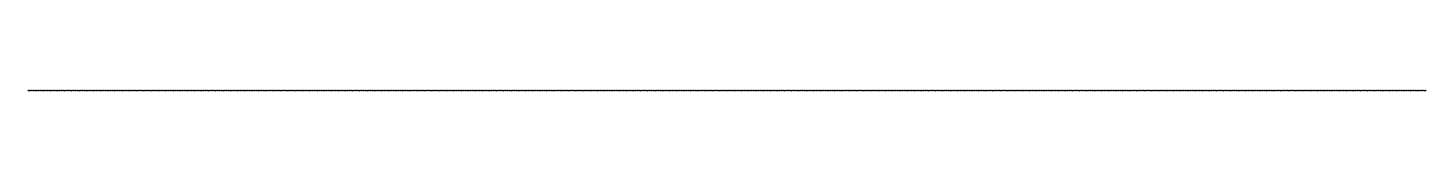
# Model space of a CAD drawing. Header units: millimetres. Extents: x 0 to 200, y 0 to 0.
import ezdxf

# ---------------------------------------------------------------- set-up
doc = ezdxf.new("R2010")
doc.units = ezdxf.units.MM

msp = doc.modelspace()

# ---------------------------------------------------------------- linework, layer by layer
msp.add_lwpolyline([(0, 0), (0.1, 0.1), (0.2, 0), (0.3, 0.1), (0.4, 0), (0.5, 0.1), (0.6, 0), (0.7, 0.1), (0.8, 0), (0.9, 0.1), (1, 0), (1.1, 0.1), (1.2, 0), (1.3, 0.1), (1.4, 0), (1.5, 0.1), (1.6, 0), (1.7, 0.1), (1.8, 0), (1.9, 0.1), (2, 0), (2.1, 0.1), (2.2, 0), (2.3, 0.1), (2.4, 0), (2.5, 0.1), (2.6, 0), (2.7, 0.1), (2.8, 0), (2.9, 0.1), (3, 0), (3.1, 0.1), (3.2, 0), (3.3, 0.1), (3.4, 0), (3.5, 0.1), (3.6, 0), (3.7, 0.1), (3.8, 0), (3.9, 0.1), (4, 0), (4.1, 0.1), (4.2, 0), (4.3, 0.1), (4.4, 0), (4.5, 0.1), (4.6, 0), (4.7, 0.1), (4.8, 0), (4.9, 0.1), (5, 0), (5.1, 0.1), (5.2, 0), (5.3, 0.1), (5.4, 0), (5.5, 0.1), (5.6, 0), (5.7, 0.1), (5.8, 0), (5.9, 0.1), (6, 0), (6.1, 0.1), (6.2, 0), (6.3, 0.1), (6.4, 0), (6.5, 0.1), (6.6, 0), (6.7, 0.1), (6.8, 0), (6.9, 0.1), (7, 0), (7.1, 0.1), (7.2, 0), (7.3, 0.1), (7.4, 0), (7.5, 0.1), (7.6, 0), (7.7, 0.1), (7.8, 0), (7.9, 0.1), (8, 0), (8.1, 0.1), (8.2, 0), (8.3, 0.1), (8.4, 0), (8.5, 0.1), (8.6, 0), (8.7, 0.1), (8.8, 0), (8.9, 0.1), (9, 0), (9.1, 0.1), (9.2, 0), (9.3, 0.1), (9.4, 0), (9.5, 0.1), (9.6, 0), (9.7, 0.1), (9.8, 0), (9.9, 0.1), (10, 0), (10.1, 0.1), (10.2, 0), (10.3, 0.1), (10.4, 0), (10.5, 0.1), (10.6, 0), (10.7, 0.1), (10.8, 0), (10.9, 0.1), (11, 0), (11.1, 0.1), (11.2, 0), (11.3, 0.1), (11.4, 0), (11.5, 0.1), (11.6, 0), (11.7, 0.1), (11.8, 0), (11.9, 0.1), (12, 0), (12.1, 0.1), (12.2, 0), (12.3, 0.1), (12.4, 0), (12.5, 0.1), (12.6, 0), (12.7, 0.1), (12.8, 0), (12.9, 0.1), (13, 0), (13.1, 0.1), (13.2, 0), (13.3, 0.1), (13.4, 0), (13.5, 0.1), (13.6, 0), (13.7, 0.1), (13.8, 0), (13.9, 0.1), (14, 0), (14.1, 0.1), (14.2, 0), (14.3, 0.1), (14.4, 0), (14.5, 0.1), (14.6, 0), (14.7, 0.1), (14.8, 0), (14.9, 0.1), (15, 0), (15.1, 0.1), (15.2, 0), (15.3, 0.1), (15.4, 0), (15.5, 0.1), (15.6, 0), (15.7, 0.1), (15.8, 0), (15.9, 0.1), (16, 0), (16.1, 0.1), (16.2, 0), (16.3, 0.1), (16.4, 0), (16.5, 0.1), (16.6, 0), (16.7, 0.1), (16.8, 0), (16.9, 0.1), (17, 0), (17.1, 0.1), (17.2, 0), (17.3, 0.1), (17.4, 0), (17.5, 0.1), (17.6, 0), (17.7, 0.1), (17.8, 0), (17.9, 0.1), (18, 0), (18.1, 0.1), (18.2, 0), (18.3, 0.1), (18.4, 0), (18.5, 0.1), (18.6, 0), (18.7, 0.1), (18.8, 0), (18.9, 0.1), (19, 0), (19.1, 0.1), (19.2, 0), (19.3, 0.1), (19.4, 0), (19.5, 0.1), (19.6, 0), (19.7, 0.1), (19.8, 0), (19.9, 0.1), (20, 0), (20.1, 0.1), (20.2, 0), (20.3, 0.1), (20.4, 0), (20.5, 0.1), (20.6, 0), (20.7, 0.1), (20.8, 0), (20.9, 0.1), (21, 0), (21.1, 0.1), (21.2, 0), (21.3, 0.1), (21.4, 0), (21.5, 0.1), (21.6, 0), (21.7, 0.1), (21.8, 0), (21.9, 0.1), (22, 0), (22.1, 0.1), (22.2, 0), (22.3, 0.1), (22.4, 0), (22.5, 0.1), (22.6, 0), (22.7, 0.1), (22.8, 0), (22.9, 0.1), (23, 0), (23.1, 0.1), (23.2, 0), (23.3, 0.1), (23.4, 0), (23.5, 0.1), (23.6, 0), (23.7, 0.1), (23.8, 0), (23.9, 0.1), (24, 0), (24.1, 0.1), (24.2, 0), (24.3, 0.1), (24.4, 0), (24.5, 0.1), (24.6, 0), (24.7, 0.1), (24.8, 0), (24.9, 0.1), (25, 0), (25.1, 0.1), (25.2, 0), (25.3, 0.1), (25.4, 0), (25.5, 0.1), (25.6, 0), (25.7, 0.1), (25.8, 0), (25.9, 0.1), (26, 0), (26.1, 0.1), (26.2, 0), (26.3, 0.1), (26.4, 0), (26.5, 0.1), (26.6, 0), (26.7, 0.1), (26.8, 0), (26.9, 0.1), (27, 0), (27.1, 0.1), (27.2, 0), (27.3, 0.1), (27.4, 0), (27.5, 0.1), (27.6, 0), (27.7, 0.1), (27.8, 0), (27.9, 0.1), (28, 0), (28.1, 0.1), (28.2, 0), (28.3, 0.1), (28.4, 0), (28.5, 0.1), (28.6, 0), (28.7, 0.1), (28.8, 0), (28.9, 0.1), (29, 0), (29.1, 0.1), (29.2, 0), (29.3, 0.1), (29.4, 0), (29.5, 0.1), (29.6, 0), (29.7, 0.1), (29.8, 0), (29.9, 0.1), (30, 0), (30.1, 0.1), (30.2, 0), (30.3, 0.1), (30.4, 0), (30.5, 0.1), (30.6, 0), (30.7, 0.1), (30.8, 0), (30.9, 0.1), (31, 0), (31.1, 0.1), (31.2, 0), (31.3, 0.1), (31.4, 0), (31.5, 0.1), (31.6, 0), (31.7, 0.1), (31.8, 0), (31.9, 0.1), (32, 0), (32.1, 0.1), (32.2, 0), (32.3, 0.1), (32.4, 0), (32.5, 0.1), (32.6, 0), (32.7, 0.1), (32.8, 0), (32.9, 0.1), (33, 0), (33.1, 0.1), (33.2, 0), (33.3, 0.1), (33.4, 0), (33.5, 0.1), (33.6, 0), (33.7, 0.1), (33.8, 0), (33.9, 0.1), (34, 0), (34.1, 0.1), (34.2, 0), (34.3, 0.1), (34.4, 0), (34.5, 0.1), (34.6, 0), (34.7, 0.1), (34.8, 0), (34.9, 0.1), (35, 0), (35.1, 0.1), (35.2, 0), (35.3, 0.1), (35.4, 0), (35.5, 0.1), (35.6, 0), (35.7, 0.1), (35.8, 0), (35.9, 0.1), (36, 0), (36.1, 0.1), (36.2, 0), (36.3, 0.1), (36.4, 0), (36.5, 0.1), (36.6, 0), (36.7, 0.1), (36.8, 0), (36.9, 0.1), (37, 0), (37.1, 0.1), (37.2, 0), (37.3, 0.1), (37.4, 0), (37.5, 0.1), (37.6, 0), (37.7, 0.1), (37.8, 0), (37.9, 0.1), (38, 0), (38.1, 0.1), (38.2, 0), (38.3, 0.1), (38.4, 0), (38.5, 0.1), (38.6, 0), (38.7, 0.1), (38.8, 0), (38.9, 0.1), (39, 0), (39.1, 0.1), (39.2, 0), (39.3, 0.1), (39.4, 0), (39.5, 0.1), (39.6, 0), (39.7, 0.1), (39.8, 0), (39.9, 0.1), (40, 0), (40.1, 0.1), (40.2, 0), (40.3, 0.1), (40.4, 0), (40.5, 0.1), (40.6, 0), (40.7, 0.1), (40.8, 0), (40.9, 0.1), (41, 0), (41.1, 0.1), (41.2, 0), (41.3, 0.1), (41.4, 0), (41.5, 0.1), (41.6, 0), (41.7, 0.1), (41.8, 0), (41.9, 0.1), (42, 0), (42.1, 0.1), (42.2, 0), (42.3, 0.1), (42.4, 0), (42.5, 0.1), (42.6, 0), (42.7, 0.1), (42.8, 0), (42.9, 0.1), (43, 0), (43.1, 0.1), (43.2, 0), (43.3, 0.1), (43.4, 0), (43.5, 0.1), (43.6, 0), (43.7, 0.1), (43.8, 0), (43.9, 0.1), (44, 0), (44.1, 0.1), (44.2, 0), (44.3, 0.1), (44.4, 0), (44.5, 0.1), (44.6, 0), (44.7, 0.1), (44.8, 0), (44.9, 0.1), (45, 0), (45.1, 0.1), (45.2, 0), (45.3, 0.1), (45.4, 0), (45.5, 0.1), (45.6, 0), (45.7, 0.1), (45.8, 0), (45.9, 0.1), (46, 0), (46.1, 0.1), (46.2, 0), (46.3, 0.1), (46.4, 0), (46.5, 0.1), (46.6, 0), (46.7, 0.1), (46.8, 0), (46.9, 0.1), (47, 0), (47.1, 0.1), (47.2, 0), (47.3, 0.1), (47.4, 0), (47.5, 0.1), (47.6, 0), (47.7, 0.1), (47.8, 0), (47.9, 0.1), (48, 0), (48.1, 0.1), (48.2, 0), (48.3, 0.1), (48.4, 0), (48.5, 0.1), (48.6, 0), (48.7, 0.1), (48.8, 0), (48.9, 0.1), (49, 0), (49.1, 0.1), (49.2, 0), (49.3, 0.1), (49.4, 0), (49.5, 0.1), (49.6, 0), (49.7, 0.1), (49.8, 0), (49.9, 0.1), (50, 0), (50.1, 0.1), (50.2, 0), (50.3, 0.1), (50.4, 0), (50.5, 0.1), (50.6, 0), (50.7, 0.1), (50.8, 0), (50.9, 0.1), (51, 0), (51.1, 0.1), (51.2, 0), (51.3, 0.1), (51.4, 0), (51.5, 0.1), (51.6, 0), (51.7, 0.1), (51.8, 0), (51.9, 0.1), (52, 0), (52.1, 0.1), (52.2, 0), (52.3, 0.1), (52.4, 0), (52.5, 0.1), (52.6, 0), (52.7, 0.1), (52.8, 0), (52.9, 0.1), (53, 0), (53.1, 0.1), (53.2, 0), (53.3, 0.1), (53.4, 0), (53.5, 0.1), (53.6, 0), (53.7, 0.1), (53.8, 0), (53.9, 0.1), (54, 0), (54.1, 0.1), (54.2, 0), (54.3, 0.1), (54.4, 0), (54.5, 0.1), (54.6, 0), (54.7, 0.1), (54.8, 0), (54.9, 0.1), (55, 0), (55.1, 0.1), (55.2, 0), (55.3, 0.1), (55.4, 0), (55.5, 0.1), (55.6, 0), (55.7, 0.1), (55.8, 0), (55.9, 0.1), (56, 0), (56.1, 0.1), (56.2, 0), (56.3, 0.1), (56.4, 0), (56.5, 0.1), (56.6, 0), (56.7, 0.1), (56.8, 0), (56.9, 0.1), (57, 0), (57.1, 0.1), (57.2, 0), (57.3, 0.1), (57.4, 0), (57.5, 0.1), (57.6, 0), (57.7, 0.1), (57.8, 0), (57.9, 0.1), (58, 0), (58.1, 0.1), (58.2, 0), (58.3, 0.1), (58.4, 0), (58.5, 0.1), (58.6, 0), (58.7, 0.1), (58.8, 0), (58.9, 0.1), (59, 0), (59.1, 0.1), (59.2, 0), (59.3, 0.1), (59.4, 0), (59.5, 0.1), (59.6, 0), (59.7, 0.1), (59.8, 0), (59.9, 0.1), (60, 0), (60.1, 0.1), (60.2, 0), (60.3, 0.1), (60.4, 0), (60.5, 0.1), (60.6, 0), (60.7, 0.1), (60.8, 0), (60.9, 0.1), (61, 0), (61.1, 0.1), (61.2, 0), (61.3, 0.1), (61.4, 0), (61.5, 0.1), (61.6, 0), (61.7, 0.1), (61.8, 0), (61.9, 0.1), (62, 0), (62.1, 0.1), (62.2, 0), (62.3, 0.1), (62.4, 0), (62.5, 0.1), (62.6, 0), (62.7, 0.1), (62.8, 0), (62.9, 0.1), (63, 0), (63.1, 0.1), (63.2, 0), (63.3, 0.1), (63.4, 0), (63.5, 0.1), (63.6, 0), (63.7, 0.1), (63.8, 0), (63.9, 0.1), (64, 0), (64.1, 0.1), (64.2, 0), (64.3, 0.1), (64.4, 0), (64.5, 0.1), (64.6, 0), (64.7, 0.1), (64.8, 0), (64.9, 0.1), (65, 0), (65.1, 0.1), (65.2, 0), (65.3, 0.1), (65.4, 0), (65.5, 0.1), (65.6, 0), (65.7, 0.1), (65.8, 0), (65.9, 0.1), (66, 0), (66.1, 0.1), (66.2, 0), (66.3, 0.1), (66.4, 0), (66.5, 0.1), (66.6, 0), (66.7, 0.1), (66.8, 0), (66.9, 0.1), (67, 0), (67.1, 0.1), (67.2, 0), (67.3, 0.1), (67.4, 0), (67.5, 0.1), (67.6, 0), (67.7, 0.1), (67.8, 0), (67.9, 0.1), (68, 0), (68.1, 0.1), (68.2, 0), (68.3, 0.1), (68.4, 0), (68.5, 0.1), (68.6, 0), (68.7, 0.1), (68.8, 0), (68.9, 0.1), (69, 0), (69.1, 0.1), (69.2, 0), (69.3, 0.1), (69.4, 0), (69.5, 0.1), (69.6, 0), (69.7, 0.1), (69.8, 0), (69.9, 0.1), (70, 0), (70.1, 0.1), (70.2, 0), (70.3, 0.1), (70.4, 0), (70.5, 0.1), (70.6, 0), (70.7, 0.1), (70.8, 0), (70.9, 0.1), (71, 0), (71.1, 0.1), (71.2, 0), (71.3, 0.1), (71.4, 0), (71.5, 0.1), (71.6, 0), (71.7, 0.1), (71.8, 0), (71.9, 0.1), (72, 0), (72.1, 0.1), (72.2, 0), (72.3, 0.1), (72.4, 0), (72.5, 0.1), (72.6, 0), (72.7, 0.1), (72.8, 0), (72.9, 0.1), (73, 0), (73.1, 0.1), (73.2, 0), (73.3, 0.1), (73.4, 0), (73.5, 0.1), (73.6, 0), (73.7, 0.1), (73.8, 0), (73.9, 0.1), (74, 0), (74.1, 0.1), (74.2, 0), (74.3, 0.1), (74.4, 0), (74.5, 0.1), (74.6, 0), (74.7, 0.1), (74.8, 0), (74.9, 0.1), (75, 0), (75.1, 0.1), (75.2, 0), (75.3, 0.1), (75.4, 0), (75.5, 0.1), (75.6, 0), (75.7, 0.1), (75.8, 0), (75.9, 0.1), (76, 0), (76.1, 0.1), (76.2, 0), (76.3, 0.1), (76.4, 0), (76.5, 0.1), (76.6, 0), (76.7, 0.1), (76.8, 0), (76.9, 0.1), (77, 0), (77.1, 0.1), (77.2, 0), (77.3, 0.1), (77.4, 0), (77.5, 0.1), (77.6, 0), (77.7, 0.1), (77.8, 0), (77.9, 0.1), (78, 0), (78.1, 0.1), (78.2, 0), (78.3, 0.1), (78.4, 0), (78.5, 0.1), (78.6, 0), (78.7, 0.1), (78.8, 0), (78.9, 0.1), (79, 0), (79.1, 0.1), (79.2, 0), (79.3, 0.1), (79.4, 0), (79.5, 0.1), (79.6, 0), (79.7, 0.1), (79.8, 0), (79.9, 0.1), (80, 0), (80.1, 0.1), (80.2, 0), (80.3, 0.1), (80.4, 0), (80.5, 0.1), (80.6, 0), (80.7, 0.1), (80.8, 0), (80.9, 0.1), (81, 0), (81.1, 0.1), (81.2, 0), (81.3, 0.1), (81.4, 0), (81.5, 0.1), (81.6, 0), (81.7, 0.1), (81.8, 0), (81.9, 0.1), (82, 0), (82.1, 0.1), (82.2, 0), (82.3, 0.1), (82.4, 0), (82.5, 0.1), (82.6, 0), (82.7, 0.1), (82.8, 0), (82.9, 0.1), (83, 0), (83.1, 0.1), (83.2, 0), (83.3, 0.1), (83.4, 0), (83.5, 0.1), (83.6, 0), (83.7, 0.1), (83.8, 0), (83.9, 0.1), (84, 0), (84.1, 0.1), (84.2, 0), (84.3, 0.1), (84.4, 0), (84.5, 0.1), (84.6, 0), (84.7, 0.1), (84.8, 0), (84.9, 0.1), (85, 0), (85.1, 0.1), (85.2, 0), (85.3, 0.1), (85.4, 0), (85.5, 0.1), (85.6, 0), (85.7, 0.1), (85.8, 0), (85.9, 0.1), (86, 0), (86.1, 0.1), (86.2, 0), (86.3, 0.1), (86.4, 0), (86.5, 0.1), (86.6, 0), (86.7, 0.1), (86.8, 0), (86.9, 0.1), (87, 0), (87.1, 0.1), (87.2, 0), (87.3, 0.1), (87.4, 0), (87.5, 0.1), (87.6, 0), (87.7, 0.1), (87.8, 0), (87.9, 0.1), (88, 0), (88.1, 0.1), (88.2, 0), (88.3, 0.1), (88.4, 0), (88.5, 0.1), (88.6, 0), (88.7, 0.1), (88.8, 0), (88.9, 0.1), (89, 0), (89.1, 0.1), (89.2, 0), (89.3, 0.1), (89.4, 0), (89.5, 0.1), (89.6, 0), (89.7, 0.1), (89.8, 0), (89.9, 0.1), (90, 0), (90.1, 0.1), (90.2, 0), (90.3, 0.1), (90.4, 0), (90.5, 0.1), (90.6, 0), (90.7, 0.1), (90.8, 0), (90.9, 0.1), (91, 0), (91.1, 0.1), (91.2, 0), (91.3, 0.1), (91.4, 0), (91.5, 0.1), (91.6, 0), (91.7, 0.1), (91.8, 0), (91.9, 0.1), (92, 0), (92.1, 0.1), (92.2, 0), (92.3, 0.1), (92.4, 0), (92.5, 0.1), (92.6, 0), (92.7, 0.1), (92.8, 0), (92.9, 0.1), (93, 0), (93.1, 0.1), (93.2, 0), (93.3, 0.1), (93.4, 0), (93.5, 0.1), (93.6, 0), (93.7, 0.1), (93.8, 0), (93.9, 0.1), (94, 0), (94.1, 0.1), (94.2, 0), (94.3, 0.1), (94.4, 0), (94.5, 0.1), (94.6, 0), (94.7, 0.1), (94.8, 0), (94.9, 0.1), (95, 0), (95.1, 0.1), (95.2, 0), (95.3, 0.1), (95.4, 0), (95.5, 0.1), (95.6, 0), (95.7, 0.1), (95.8, 0), (95.9, 0.1), (96, 0), (96.1, 0.1), (96.2, 0), (96.3, 0.1), (96.4, 0), (96.5, 0.1), (96.6, 0), (96.7, 0.1), (96.8, 0), (96.9, 0.1), (97, 0), (97.1, 0.1), (97.2, 0), (97.3, 0.1), (97.4, 0), (97.5, 0.1), (97.6, 0), (97.7, 0.1), (97.8, 0), (97.9, 0.1), (98, 0), (98.1, 0.1), (98.2, 0), (98.3, 0.1), (98.4, 0), (98.5, 0.1), (98.6, 0), (98.7, 0.1), (98.8, 0), (98.9, 0.1), (99, 0), (99.1, 0.1), (99.2, 0), (99.3, 0.1), (99.4, 0), (99.5, 0.1), (99.6, 0), (99.7, 0.1), (99.8, 0), (99.9, 0.1), (100, 0), (100.1, 0.1), (100.2, 0), (100.3, 0.1), (100.4, 0), (100.5, 0.1), (100.6, 0), (100.7, 0.1), (100.8, 0), (100.9, 0.1), (101, 0), (101.1, 0.1), (101.2, 0), (101.3, 0.1), (101.4, 0), (101.5, 0.1), (101.6, 0), (101.7, 0.1), (101.8, 0), (101.9, 0.1), (102, 0), (102.1, 0.1), (102.2, 0), (102.3, 0.1), (102.4, 0), (102.5, 0.1), (102.6, 0), (102.7, 0.1), (102.8, 0), (102.9, 0.1), (103, 0), (103.1, 0.1), (103.2, 0), (103.3, 0.1), (103.4, 0), (103.5, 0.1), (103.6, 0), (103.7, 0.1), (103.8, 0), (103.9, 0.1), (104, 0), (104.1, 0.1), (104.2, 0), (104.3, 0.1), (104.4, 0), (104.5, 0.1), (104.6, 0), (104.7, 0.1), (104.8, 0), (104.9, 0.1), (105, 0), (105.1, 0.1), (105.2, 0), (105.3, 0.1), (105.4, 0), (105.5, 0.1), (105.6, 0), (105.7, 0.1), (105.8, 0), (105.9, 0.1), (106, 0), (106.1, 0.1), (106.2, 0), (106.3, 0.1), (106.4, 0), (106.5, 0.1), (106.6, 0), (106.7, 0.1), (106.8, 0), (106.9, 0.1), (107, 0), (107.1, 0.1), (107.2, 0), (107.3, 0.1), (107.4, 0), (107.5, 0.1), (107.6, 0), (107.7, 0.1), (107.8, 0), (107.9, 0.1), (108, 0), (108.1, 0.1), (108.2, 0), (108.3, 0.1), (108.4, 0), (108.5, 0.1), (108.6, 0), (108.7, 0.1), (108.8, 0), (108.9, 0.1), (109, 0), (109.1, 0.1), (109.2, 0), (109.3, 0.1), (109.4, 0), (109.5, 0.1), (109.6, 0), (109.7, 0.1), (109.8, 0), (109.9, 0.1), (110, 0), (110.1, 0.1), (110.2, 0), (110.3, 0.1), (110.4, 0), (110.5, 0.1), (110.6, 0), (110.7, 0.1), (110.8, 0), (110.9, 0.1), (111, 0), (111.1, 0.1), (111.2, 0), (111.3, 0.1), (111.4, 0), (111.5, 0.1), (111.6, 0), (111.7, 0.1), (111.8, 0), (111.9, 0.1), (112, 0), (112.1, 0.1), (112.2, 0), (112.3, 0.1), (112.4, 0), (112.5, 0.1), (112.6, 0), (112.7, 0.1), (112.8, 0), (112.9, 0.1), (113, 0), (113.1, 0.1), (113.2, 0), (113.3, 0.1), (113.4, 0), (113.5, 0.1), (113.6, 0), (113.7, 0.1), (113.8, 0), (113.9, 0.1), (114, 0), (114.1, 0.1), (114.2, 0), (114.3, 0.1), (114.4, 0), (114.5, 0.1), (114.6, 0), (114.7, 0.1), (114.8, 0), (114.9, 0.1), (115, 0), (115.1, 0.1), (115.2, 0), (115.3, 0.1), (115.4, 0), (115.5, 0.1), (115.6, 0), (115.7, 0.1), (115.8, 0), (115.9, 0.1), (116, 0), (116.1, 0.1), (116.2, 0), (116.3, 0.1), (116.4, 0), (116.5, 0.1), (116.6, 0), (116.7, 0.1), (116.8, 0), (116.9, 0.1), (117, 0), (117.1, 0.1), (117.2, 0), (117.3, 0.1), (117.4, 0), (117.5, 0.1), (117.6, 0), (117.7, 0.1), (117.8, 0), (117.9, 0.1), (118, 0), (118.1, 0.1), (118.2, 0), (118.3, 0.1), (118.4, 0), (118.5, 0.1), (118.6, 0), (118.7, 0.1), (118.8, 0), (118.9, 0.1), (119, 0), (119.1, 0.1), (119.2, 0), (119.3, 0.1), (119.4, 0), (119.5, 0.1), (119.6, 0), (119.7, 0.1), (119.8, 0), (119.9, 0.1), (120, 0), (120.1, 0.1), (120.2, 0), (120.3, 0.1), (120.4, 0), (120.5, 0.1), (120.6, 0), (120.7, 0.1), (120.8, 0), (120.9, 0.1), (121, 0), (121.1, 0.1), (121.2, 0), (121.3, 0.1), (121.4, 0), (121.5, 0.1), (121.6, 0), (121.7, 0.1), (121.8, 0), (121.9, 0.1), (122, 0), (122.1, 0.1), (122.2, 0), (122.3, 0.1), (122.4, 0), (122.5, 0.1), (122.6, 0), (122.7, 0.1), (122.8, 0), (122.9, 0.1), (123, 0), (123.1, 0.1), (123.2, 0), (123.3, 0.1), (123.4, 0), (123.5, 0.1), (123.6, 0), (123.7, 0.1), (123.8, 0), (123.9, 0.1), (124, 0), (124.1, 0.1), (124.2, 0), (124.3, 0.1), (124.4, 0), (124.5, 0.1), (124.6, 0), (124.7, 0.1), (124.8, 0), (124.9, 0.1), (125, 0), (125.1, 0.1), (125.2, 0), (125.3, 0.1), (125.4, 0), (125.5, 0.1), (125.6, 0), (125.7, 0.1), (125.8, 0), (125.9, 0.1), (126, 0), (126.1, 0.1), (126.2, 0), (126.3, 0.1), (126.4, 0), (126.5, 0.1), (126.6, 0), (126.7, 0.1), (126.8, 0), (126.9, 0.1), (127, 0), (127.1, 0.1), (127.2, 0), (127.3, 0.1), (127.4, 0), (127.5, 0.1), (127.6, 0), (127.7, 0.1), (127.8, 0), (127.9, 0.1), (128, 0), (128.1, 0.1), (128.2, 0), (128.3, 0.1), (128.4, 0), (128.5, 0.1), (128.6, 0), (128.7, 0.1), (128.8, 0), (128.9, 0.1), (129, 0), (129.1, 0.1), (129.2, 0), (129.3, 0.1), (129.4, 0), (129.5, 0.1), (129.6, 0), (129.7, 0.1), (129.8, 0), (129.9, 0.1), (130, 0), (130.1, 0.1), (130.2, 0), (130.3, 0.1), (130.4, 0), (130.5, 0.1), (130.6, 0), (130.7, 0.1), (130.8, 0), (130.9, 0.1), (131, 0), (131.1, 0.1), (131.2, 0), (131.3, 0.1), (131.4, 0), (131.5, 0.1), (131.6, 0), (131.7, 0.1), (131.8, 0), (131.9, 0.1), (132, 0), (132.1, 0.1), (132.2, 0), (132.3, 0.1), (132.4, 0), (132.5, 0.1), (132.6, 0), (132.7, 0.1), (132.8, 0), (132.9, 0.1), (133, 0), (133.1, 0.1), (133.2, 0), (133.3, 0.1), (133.4, 0), (133.5, 0.1), (133.6, 0), (133.7, 0.1), (133.8, 0), (133.9, 0.1), (134, 0), (134.1, 0.1), (134.2, 0), (134.3, 0.1), (134.4, 0), (134.5, 0.1), (134.6, 0), (134.7, 0.1), (134.8, 0), (134.9, 0.1), (135, 0), (135.1, 0.1), (135.2, 0), (135.3, 0.1), (135.4, 0), (135.5, 0.1), (135.6, 0), (135.7, 0.1), (135.8, 0), (135.9, 0.1), (136, 0), (136.1, 0.1), (136.2, 0), (136.3, 0.1), (136.4, 0), (136.5, 0.1), (136.6, 0), (136.7, 0.1), (136.8, 0), (136.9, 0.1), (137, 0), (137.1, 0.1), (137.2, 0), (137.3, 0.1), (137.4, 0), (137.5, 0.1), (137.6, 0), (137.7, 0.1), (137.8, 0), (137.9, 0.1), (138, 0), (138.1, 0.1), (138.2, 0), (138.3, 0.1), (138.4, 0), (138.5, 0.1), (138.6, 0), (138.7, 0.1), (138.8, 0), (138.9, 0.1), (139, 0), (139.1, 0.1), (139.2, 0), (139.3, 0.1), (139.4, 0), (139.5, 0.1), (139.6, 0), (139.7, 0.1), (139.8, 0), (139.9, 0.1), (140, 0), (140.1, 0.1), (140.2, 0), (140.3, 0.1), (140.4, 0), (140.5, 0.1), (140.6, 0), (140.7, 0.1), (140.8, 0), (140.9, 0.1), (141, 0), (141.1, 0.1), (141.2, 0), (141.3, 0.1), (141.4, 0), (141.5, 0.1), (141.6, 0), (141.7, 0.1), (141.8, 0), (141.9, 0.1), (142, 0), (142.1, 0.1), (142.2, 0), (142.3, 0.1), (142.4, 0), (142.5, 0.1), (142.6, 0), (142.7, 0.1), (142.8, 0), (142.9, 0.1), (143, 0), (143.1, 0.1), (143.2, 0), (143.3, 0.1), (143.4, 0), (143.5, 0.1), (143.6, 0), (143.7, 0.1), (143.8, 0), (143.9, 0.1), (144, 0), (144.1, 0.1), (144.2, 0), (144.3, 0.1), (144.4, 0), (144.5, 0.1), (144.6, 0), (144.7, 0.1), (144.8, 0), (144.9, 0.1), (145, 0), (145.1, 0.1), (145.2, 0), (145.3, 0.1), (145.4, 0), (145.5, 0.1), (145.6, 0), (145.7, 0.1), (145.8, 0), (145.9, 0.1), (146, 0), (146.1, 0.1), (146.2, 0), (146.3, 0.1), (146.4, 0), (146.5, 0.1), (146.6, 0), (146.7, 0.1), (146.8, 0), (146.9, 0.1), (147, 0), (147.1, 0.1), (147.2, 0), (147.3, 0.1), (147.4, 0), (147.5, 0.1), (147.6, 0), (147.7, 0.1), (147.8, 0), (147.9, 0.1), (148, 0), (148.1, 0.1), (148.2, 0), (148.3, 0.1), (148.4, 0), (148.5, 0.1), (148.6, 0), (148.7, 0.1), (148.8, 0), (148.9, 0.1), (149, 0), (149.1, 0.1), (149.2, 0), (149.3, 0.1), (149.4, 0), (149.5, 0.1), (149.6, 0), (149.7, 0.1), (149.8, 0), (149.9, 0.1), (150, 0), (150.1, 0.1), (150.2, 0), (150.3, 0.1), (150.4, 0), (150.5, 0.1), (150.6, 0), (150.7, 0.1), (150.8, 0), (150.9, 0.1), (151, 0), (151.1, 0.1), (151.2, 0), (151.3, 0.1), (151.4, 0), (151.5, 0.1), (151.6, 0), (151.7, 0.1), (151.8, 0), (151.9, 0.1), (152, 0), (152.1, 0.1), (152.2, 0), (152.3, 0.1), (152.4, 0), (152.5, 0.1), (152.6, 0), (152.7, 0.1), (152.8, 0), (152.9, 0.1), (153, 0), (153.1, 0.1), (153.2, 0), (153.3, 0.1), (153.4, 0), (153.5, 0.1), (153.6, 0), (153.7, 0.1), (153.8, 0), (153.9, 0.1), (154, 0), (154.1, 0.1), (154.2, 0), (154.3, 0.1), (154.4, 0), (154.5, 0.1), (154.6, 0), (154.7, 0.1), (154.8, 0), (154.9, 0.1), (155, 0), (155.1, 0.1), (155.2, 0), (155.3, 0.1), (155.4, 0), (155.5, 0.1), (155.6, 0), (155.7, 0.1), (155.8, 0), (155.9, 0.1), (156, 0), (156.1, 0.1), (156.2, 0), (156.3, 0.1), (156.4, 0), (156.5, 0.1), (156.6, 0), (156.7, 0.1), (156.8, 0), (156.9, 0.1), (157, 0), (157.1, 0.1), (157.2, 0), (157.3, 0.1), (157.4, 0), (157.5, 0.1), (157.6, 0), (157.7, 0.1), (157.8, 0), (157.9, 0.1), (158, 0), (158.1, 0.1), (158.2, 0), (158.3, 0.1), (158.4, 0), (158.5, 0.1), (158.6, 0), (158.7, 0.1), (158.8, 0), (158.9, 0.1), (159, 0), (159.1, 0.1), (159.2, 0), (159.3, 0.1), (159.4, 0), (159.5, 0.1), (159.6, 0), (159.7, 0.1), (159.8, 0), (159.9, 0.1), (160, 0), (160.1, 0.1), (160.2, 0), (160.3, 0.1), (160.4, 0), (160.5, 0.1), (160.6, 0), (160.7, 0.1), (160.8, 0), (160.9, 0.1), (161, 0), (161.1, 0.1), (161.2, 0), (161.3, 0.1), (161.4, 0), (161.5, 0.1), (161.6, 0), (161.7, 0.1), (161.8, 0), (161.9, 0.1), (162, 0), (162.1, 0.1), (162.2, 0), (162.3, 0.1), (162.4, 0), (162.5, 0.1), (162.6, 0), (162.7, 0.1), (162.8, 0), (162.9, 0.1), (163, 0), (163.1, 0.1), (163.2, 0), (163.3, 0.1), (163.4, 0), (163.5, 0.1), (163.6, 0), (163.7, 0.1), (163.8, 0), (163.9, 0.1), (164, 0), (164.1, 0.1), (164.2, 0), (164.3, 0.1), (164.4, 0), (164.5, 0.1), (164.6, 0), (164.7, 0.1), (164.8, 0), (164.9, 0.1), (165, 0), (165.1, 0.1), (165.2, 0), (165.3, 0.1), (165.4, 0), (165.5, 0.1), (165.6, 0), (165.7, 0.1), (165.8, 0), (165.9, 0.1), (166, 0), (166.1, 0.1), (166.2, 0), (166.3, 0.1), (166.4, 0), (166.5, 0.1), (166.6, 0), (166.7, 0.1), (166.8, 0), (166.9, 0.1), (167, 0), (167.1, 0.1), (167.2, 0), (167.3, 0.1), (167.4, 0), (167.5, 0.1), (167.6, 0), (167.7, 0.1), (167.8, 0), (167.9, 0.1), (168, 0), (168.1, 0.1), (168.2, 0), (168.3, 0.1), (168.4, 0), (168.5, 0.1), (168.6, 0), (168.7, 0.1), (168.8, 0), (168.9, 0.1), (169, 0), (169.1, 0.1), (169.2, 0), (169.3, 0.1), (169.4, 0), (169.5, 0.1), (169.6, 0), (169.7, 0.1), (169.8, 0), (169.9, 0.1), (170, 0), (170.1, 0.1), (170.2, 0), (170.3, 0.1), (170.4, 0), (170.5, 0.1), (170.6, 0), (170.7, 0.1), (170.8, 0), (170.9, 0.1), (171, 0), (171.1, 0.1), (171.2, 0), (171.3, 0.1), (171.4, 0), (171.5, 0.1), (171.6, 0), (171.7, 0.1), (171.8, 0), (171.9, 0.1), (172, 0), (172.1, 0.1), (172.2, 0), (172.3, 0.1), (172.4, 0), (172.5, 0.1), (172.6, 0), (172.7, 0.1), (172.8, 0), (172.9, 0.1), (173, 0), (173.1, 0.1), (173.2, 0), (173.3, 0.1), (173.4, 0), (173.5, 0.1), (173.6, 0), (173.7, 0.1), (173.8, 0), (173.9, 0.1), (174, 0), (174.1, 0.1), (174.2, 0), (174.3, 0.1), (174.4, 0), (174.5, 0.1), (174.6, 0), (174.7, 0.1), (174.8, 0), (174.9, 0.1), (175, 0), (175.1, 0.1), (175.2, 0), (175.3, 0.1), (175.4, 0), (175.5, 0.1), (175.6, 0), (175.7, 0.1), (175.8, 0), (175.9, 0.1), (176, 0), (176.1, 0.1), (176.2, 0), (176.3, 0.1), (176.4, 0), (176.5, 0.1), (176.6, 0), (176.7, 0.1), (176.8, 0), (176.9, 0.1), (177, 0), (177.1, 0.1), (177.2, 0), (177.3, 0.1), (177.4, 0), (177.5, 0.1), (177.6, 0), (177.7, 0.1), (177.8, 0), (177.9, 0.1), (178, 0), (178.1, 0.1), (178.2, 0), (178.3, 0.1), (178.4, 0), (178.5, 0.1), (178.6, 0), (178.7, 0.1), (178.8, 0), (178.9, 0.1), (179, 0), (179.1, 0.1), (179.2, 0), (179.3, 0.1), (179.4, 0), (179.5, 0.1), (179.6, 0), (179.7, 0.1), (179.8, 0), (179.9, 0.1), (180, 0), (180.1, 0.1), (180.2, 0), (180.3, 0.1), (180.4, 0), (180.5, 0.1), (180.6, 0), (180.7, 0.1), (180.8, 0), (180.9, 0.1), (181, 0), (181.1, 0.1), (181.2, 0), (181.3, 0.1), (181.4, 0), (181.5, 0.1), (181.6, 0), (181.7, 0.1), (181.8, 0), (181.9, 0.1), (182, 0), (182.1, 0.1), (182.2, 0), (182.3, 0.1), (182.4, 0), (182.5, 0.1), (182.6, 0), (182.7, 0.1), (182.8, 0), (182.9, 0.1), (183, 0), (183.1, 0.1), (183.2, 0), (183.3, 0.1), (183.4, 0), (183.5, 0.1), (183.6, 0), (183.7, 0.1), (183.8, 0), (183.9, 0.1), (184, 0), (184.1, 0.1), (184.2, 0), (184.3, 0.1), (184.4, 0), (184.5, 0.1), (184.6, 0), (184.7, 0.1), (184.8, 0), (184.9, 0.1), (185, 0), (185.1, 0.1), (185.2, 0), (185.3, 0.1), (185.4, 0), (185.5, 0.1), (185.6, 0), (185.7, 0.1), (185.8, 0), (185.9, 0.1), (186, 0), (186.1, 0.1), (186.2, 0), (186.3, 0.1), (186.4, 0), (186.5, 0.1), (186.6, 0), (186.7, 0.1), (186.8, 0), (186.9, 0.1), (187, 0), (187.1, 0.1), (187.2, 0), (187.3, 0.1), (187.4, 0), (187.5, 0.1), (187.6, 0), (187.7, 0.1), (187.8, 0), (187.9, 0.1), (188, 0), (188.1, 0.1), (188.2, 0), (188.3, 0.1), (188.4, 0), (188.5, 0.1), (188.6, 0), (188.7, 0.1), (188.8, 0), (188.9, 0.1), (189, 0), (189.1, 0.1), (189.2, 0), (189.3, 0.1), (189.4, 0), (189.5, 0.1), (189.6, 0), (189.7, 0.1), (189.8, 0), (189.9, 0.1), (190, 0), (190.1, 0.1), (190.2, 0), (190.3, 0.1), (190.4, 0), (190.5, 0.1), (190.6, 0), (190.7, 0.1), (190.8, 0), (190.9, 0.1), (191, 0), (191.1, 0.1), (191.2, 0), (191.3, 0.1), (191.4, 0), (191.5, 0.1), (191.6, 0), (191.7, 0.1), (191.8, 0), (191.9, 0.1), (192, 0), (192.1, 0.1), (192.2, 0), (192.3, 0.1), (192.4, 0), (192.5, 0.1), (192.6, 0), (192.7, 0.1), (192.8, 0), (192.9, 0.1), (193, 0), (193.1, 0.1), (193.2, 0), (193.3, 0.1), (193.4, 0), (193.5, 0.1), (193.6, 0), (193.7, 0.1), (193.8, 0), (193.9, 0.1), (194, 0), (194.1, 0.1), (194.2, 0), (194.3, 0.1), (194.4, 0), (194.5, 0.1), (194.6, 0), (194.7, 0.1), (194.8, 0), (194.9, 0.1), (195, 0), (195.1, 0.1), (195.2, 0), (195.3, 0.1), (195.4, 0), (195.5, 0.1), (195.6, 0), (195.7, 0.1), (195.8, 0), (195.9, 0.1), (196, 0), (196.1, 0.1), (196.2, 0), (196.3, 0.1), (196.4, 0), (196.5, 0.1), (196.6, 0), (196.7, 0.1), (196.8, 0), (196.9, 0.1), (197, 0), (197.1, 0.1), (197.2, 0), (197.3, 0.1), (197.4, 0), (197.5, 0.1), (197.6, 0), (197.7, 0.1), (197.8, 0), (197.9, 0.1), (198, 0), (198.1, 0.1), (198.2, 0), (198.3, 0.1), (198.4, 0), (198.5, 0.1), (198.6, 0), (198.7, 0.1), (198.8, 0), (198.9, 0.1), (199, 0), (199.1, 0.1), (199.2, 0), (199.3, 0.1), (199.4, 0), (199.5, 0.1), (199.6, 0), (199.7, 0.1), (199.8, 0), (199.9, 0.1), (200, 0)])

doc.saveas('drawing.dxf')
